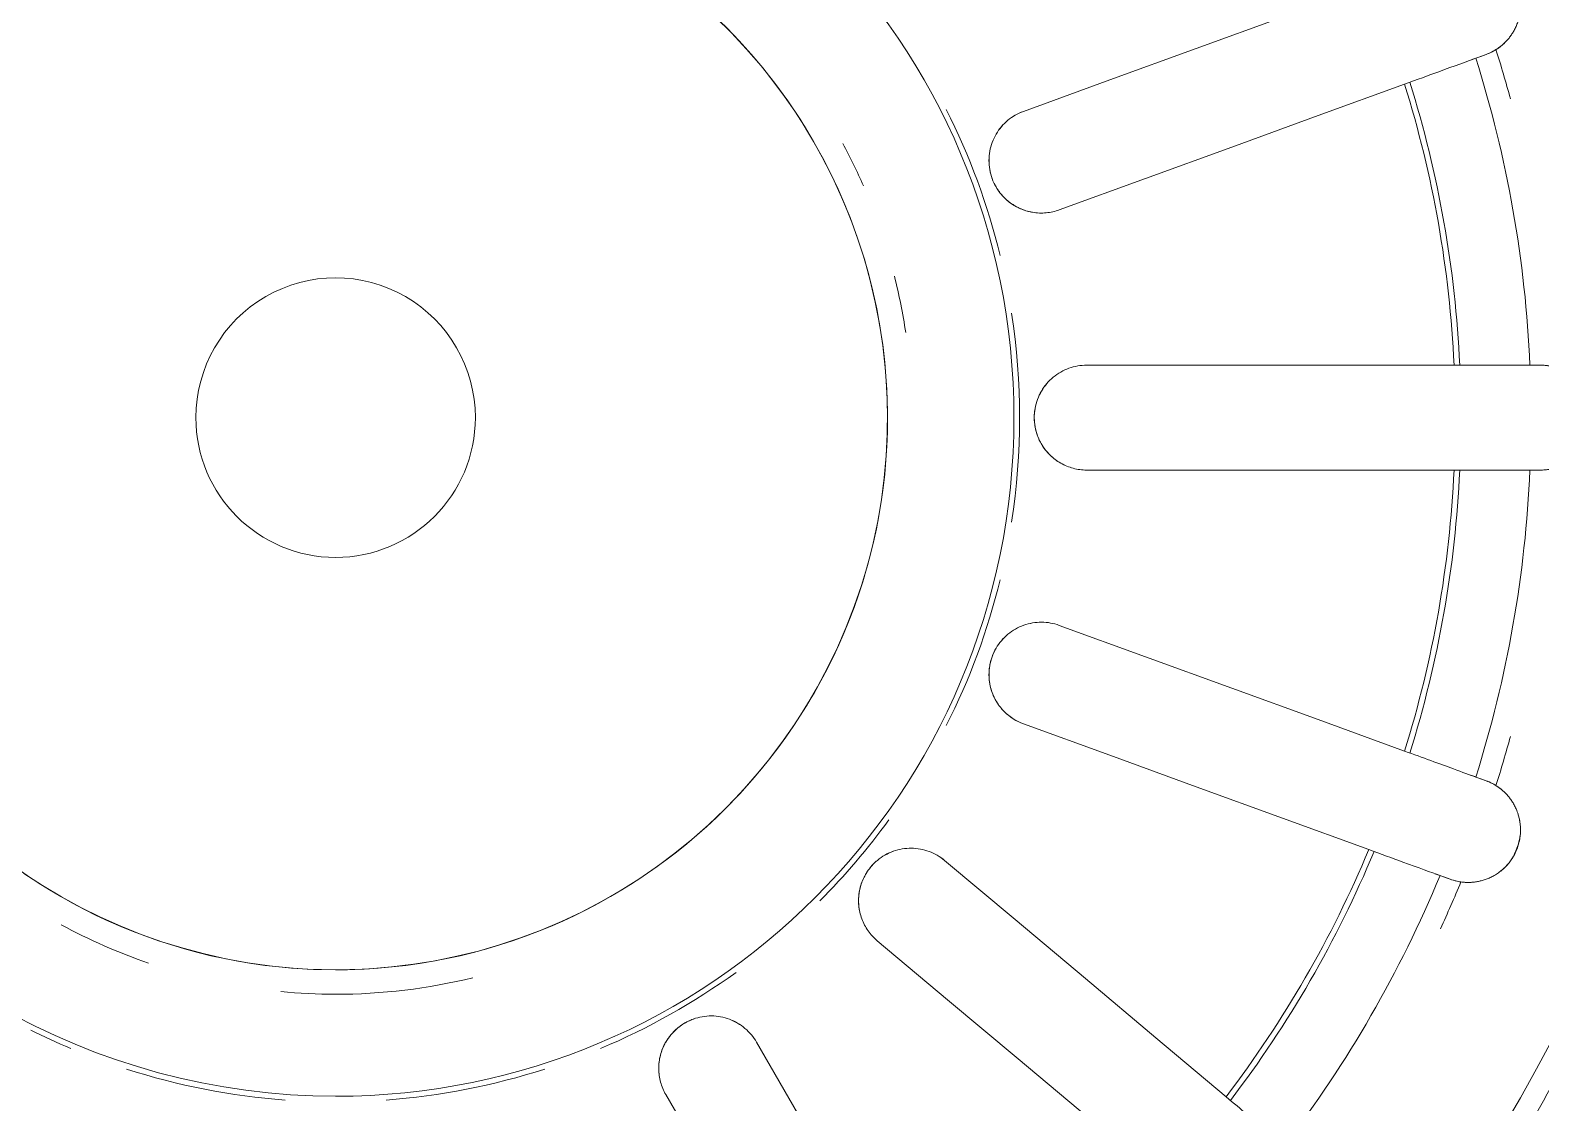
# Model space of a CAD drawing. Header units: millimetres. Extents: x -11245 to 8231, y -22520 to -3800.
# Drawn here: x -7545.36 to -7502.12, y -15425.33 to -15394.64 of the extents above; entities that cross this region are included whole.
import ezdxf

# ---------------------------------------------------------------- set-up
doc = ezdxf.new("R2010")
doc.units = ezdxf.units.MM
for name, color, linetype, lineweight in [('A-DETL-THIN', 151, 'Continuous', 9), ('A-GENM', 13, 'Continuous', 9), ('G-IMPT', 8, 'Continuous', 9)]:
    doc.layers.add(name, color=color, linetype=linetype, lineweight=lineweight)

# ---------------------------------------------------------------- blocks, each defined once
blk = doc.blocks.new('CRT_MGN_COZ_Fogão a lenha completo - CRT_MGN_COZ_Fogão a lenha completo-5005769-PONTOS ELÉTRICOS TÉRREO')
at = {"layer": 'G-IMPT', "flags": 128}
for points in [[(2468.125, -58), (2468.138, -57.368), (2468.176, -56.737), (2468.239, -56.109), (2468.327, -55.483), (2468.44, -54.861), (2468.578, -54.244), (2468.74, -53.634), (2468.927, -53.03), (2469.138, -52.434), (2469.372, -51.847), (2469.63, -51.27), (2469.91, -50.704), (2470.213, -50.149), (2470.538, -49.607), (2470.885, -49.079)], [(2495.377, -68.885), (2494.933, -69.334), (2494.471, -69.765), (2493.992, -70.178), (2493.497, -70.571), (2492.987, -70.943), (2492.462, -71.295), (2491.923, -71.626), (2491.372, -71.935), (2490.809, -72.222), (2490.235, -72.485), (2489.65, -72.726), (2489.057, -72.943), (2488.455, -73.137), (2487.846, -73.306), (2487.231, -73.45), (2486.61, -73.57), (2485.986, -73.665), (2485.358, -73.735), (2484.727, -73.78), (2484.096, -73.799), (2483.464, -73.793), (2482.832, -73.762), (2482.203, -73.706), (2481.576, -73.624), (2480.953, -73.518), (2480.335, -73.387), (2479.723, -73.231), (2479.117, -73.051), (2478.519, -72.846), (2477.93, -72.618), (2477.35, -72.367), (2476.781, -72.092), (2476.223, -71.796), (2475.677, -71.476), (2475.145, -71.136), (2474.627, -70.774), (2474.123, -70.392), (2473.636, -69.99), (2473.164, -69.569), (2472.71, -69.13), (2472.274, -68.672), (2471.857, -68.198), (2471.459, -67.707), (2471.08, -67.201), (2470.723, -66.68), (2470.386, -66.145), (2470.071, -65.597), (2469.779, -65.037), (2469.508, -64.466), (2469.261, -63.884), (2469.038, -63.293), (2468.838, -62.693), (2468.663, -62.086), (2468.511, -61.473), (2468.385, -60.853), (2468.283, -60.23), (2468.206, -59.602), (2468.155, -58.973), (2468.129, -58.341), (2468.125, -58)], [(2455.445, -72.711), (2457.723, -71.396), (2460, -70.081), (2462.278, -68.766), (2464.555, -67.451)], [(2466.055, -70.049), (2463.778, -71.364), (2461.5, -72.679), (2459.223, -73.994), (2456.945, -75.309)], [(2462.194, -81.564), (2463.885, -79.55), (2465.575, -77.535), (2467.266, -75.52), (2468.956, -73.506)], [(2471.254, -75.434), (2469.564, -77.449), (2467.873, -79.463), (2466.183, -81.478), (2464.492, -83.492)], [(2471.564, -87.575), (2472.464, -85.104), (2473.363, -82.633), (2474.263, -80.162), (2475.162, -77.69)], [(2492.688, -77.69), (2493.587, -80.162), (2494.487, -82.633), (2495.386, -85.104), (2496.286, -87.575)], [(2477.981, -78.716), (2477.082, -81.188), (2476.182, -83.659), (2475.283, -86.13), (2474.383, -88.601)], [(2493.467, -88.601), (2492.567, -86.13), (2491.668, -83.659), (2490.768, -81.188), (2489.869, -78.716)], [(2482.425, -90.019), (2482.425, -87.39), (2482.425, -84.76), (2482.425, -82.13), (2482.425, -79.5)], [(2485.425, -79.5), (2485.425, -82.13), (2485.425, -84.76), (2485.425, -87.39), (2485.425, -90.019)], [(2470.716, -89.906), (2470.769, -89.761), (2470.822, -89.616)], [(2473.641, -90.642), (2473.588, -90.787), (2473.535, -90.932)], [(2494.315, -90.932), (2494.262, -90.787), (2494.209, -90.642)], [(2482.425, -92.5), (2482.425, -92.345), (2482.425, -92.191)], [(2485.425, -92.191), (2485.425, -92.345), (2485.425, -92.5)]]:
    blk.add_lwpolyline(points, dxfattribs=at)
at = {"layer": 'G-IMPT'}
for centre, radius, start, end in [((2481.925, -58), 58.454, 90, 270), ((2481.925, -58), 57.5, 90, 270), ((2483.925, -58), 57.5, 63.74859, 180), ((2483.925, -58), 56.5, 0, 180), ((2483.925, -58), 42, 0, 180), ((2483.925, -58), 41.108, 360, 180), ((2483.925, -58), 41, 90, 180), ((2483.925, -58), 41, 90, 270), ((2483.925, -58), 41, 270, 90), ((2483.925, -58), 41, 360, 90), ((2483.925, -58), 40.608, 360, 180), ((2483.925, -58), 39.099, 0, 180), ((2483.925, -58), 19.418, 360, 180), ((2483.925, -58), 15.8, 90, 270), ((2483.925, -58), 15.8, 270, 90), ((2483.925, -58), 19.579, 153.5227, 157.2117), ((2483.925, -58), 16.5, 151.5789, 161.0526), ((2483.925, -58), 19.579, 162.1835, 175.7648), ((2483.925, -58), 4, 90, 270), ((2483.925, -58), 4, 270, 90), ((2483.925, -58), 16.5, 174.5429, 180), ((2483.925, -58), 57.5, 180, 296.25141), ((2483.925, -58), 56.5, 180, 0), ((2483.925, -58), 42, 180, 270), ((2483.925, -58), 41.108, 180, 360), ((2483.925, -58), 41, 180, 270), ((2483.925, -58), 40.608, 180, 0), ((2483.925, -58), 39.099, 180, 360), ((2483.925, -58), 19.418, 180, 0), ((2483.925, -58), 16.5, 180, 193.7824), ((2483.925, -58), 41, 270, 0), ((2483.925, -58), 42, 270, 0), ((2483.925, -58), 19.579, 184.2352, 197.8165), ((2483.925, -58), 19.579, 202.7883, 215.8359), ((2483.925, -58), 19.579, 225.0832, 233.9837), ((2483.925, -58), 16.5, 293.6842, 298.3897), ((2481.925, -58), 58.454, 270, 344.11765), ((2483.925, -58), 16.5, 278.4721, 284.2105), ((2483.925, -58), 19.579, 243.2443, 256.2957), ((2483.925, -58), 19.579, 283.7043, 296.7557), ((2483.925, -58), 19.579, 261.2249, 278.7751), ((2483.925, -58), 32.216, 232.6687, 247.3313), ((2483.925, -58), 32.054, 232.6822, 247.3178), ((2483.925, -58), 34.223, 232.5121, 247.4879), ((2483.925, -58), 32.054, 252.6822, 267.3178), ((2483.925, -58), 32.054, 272.6822, 287.3178), ((2483.925, -58), 32.216, 252.6687, 267.3313), ((2483.925, -58), 32.216, 272.6687, 287.3313), ((2483.925, -58), 34.845, 245.1811, 247.5874), ((2483.925, -58), 34.223, 252.5121, 267.4879), ((2483.925, -58), 34.223, 272.5121, 287.4879), ((2483.925, -58), 34.845, 252.4126, 254.8187), ((2483.925, -58), 34.845, 285.1811, 287.5874), ((2483.925, -58), 39.72, 237.8571, 243.1615)]:
    blk.add_arc(centre, radius, start, end, dxfattribs=at)
for points, knots in [([(2464.555, -67.451), (2464.667, -67.386), (2464.848, -67.311), (2465.102, -67.26), (2465.296, -67.246), (2465.491, -67.257), (2465.749, -67.306), (2466.096, -67.447), (2466.476, -67.762), (2466.746, -68.229), (2466.822, -68.672), (2466.788, -69.022), (2466.719, -69.275), (2466.607, -69.511), (2466.406, -69.795), (2466.204, -69.963), (2466.055, -70.049)], [-1, -1, -1, -1, -0.916667, -0.875, -0.833333, -0.791667, -0.75, -0.666667, -0.555556, -0.444444, -0.333333, -0.277778, -0.222222, -0.166667, -0.111111, 0, 0, 0, 0]), ([(2465.166, -67.257), (2465.274, -67.247), (2465.441, -67.249), (2465.651, -67.288), (2465.81, -67.335), (2465.963, -67.399), (2466.104, -67.477), (2466.24, -67.574), (2466.366, -67.686), (2466.475, -67.806), (2466.571, -67.941), (2466.654, -68.089), (2466.732, -68.269), (2466.79, -68.495), (2466.814, -68.76), (2466.787, -69.022), (2466.696, -69.361), (2466.56, -69.588), (2466.45, -69.719)], [-0.8611111, -0.8611111, -0.8611111, -0.8611111, -0.7916667, -0.7569444, -0.7222222, -0.6875, -0.6527778, -0.6180556, -0.5833333, -0.5486111, -0.5138889, -0.4791667, -0.4444444, -0.3888889, -0.3333333, -0.2777778, -0.2222222, -0.1111111, -0.1111111, -0.1111111, -0.1111111]), ([(2468.956, -73.506), (2469.039, -73.407), (2469.183, -73.275), (2469.404, -73.139), (2469.582, -73.06), (2469.769, -73.004), (2470.028, -72.962), (2470.403, -72.975), (2470.867, -73.141), (2471.281, -73.488), (2471.503, -73.878), (2471.592, -74.218), (2471.613, -74.48), (2471.588, -74.74), (2471.497, -75.075), (2471.365, -75.302), (2471.254, -75.434)], [-1, -1, -1, -1, -0.916667, -0.875, -0.833333, -0.791667, -0.75, -0.666667, -0.555556, -0.444444, -0.333333, -0.277778, -0.222222, -0.166667, -0.111111, 0, 0, 0, 0]), ([(2469.772, -73.007), (2469.824, -72.995), (2469.929, -72.978), (2470.095, -72.968), (2470.261, -72.975), (2470.42, -73), (2470.581, -73.045), (2470.738, -73.107), (2470.881, -73.183), (2471.018, -73.277), (2471.147, -73.387), (2471.281, -73.53), (2471.413, -73.723), (2471.488, -73.883), (2471.518, -73.966)], [-0.7916667, -0.7916667, -0.7916667, -0.7916667, -0.7569444, -0.7222222, -0.6875, -0.6527778, -0.6180556, -0.5833333, -0.5486111, -0.5138889, -0.4791667, -0.4444444, -0.3888889, -0.3333333, -0.3333333, -0.3333333, -0.3333333]), ([(2475.162, -77.69), (2475.206, -77.569), (2475.296, -77.396), (2475.458, -77.192), (2475.598, -77.057), (2475.754, -76.94), (2475.983, -76.813), (2476.34, -76.697), (2476.833, -76.694), (2477.341, -76.879), (2477.683, -77.169), (2477.882, -77.459), (2477.992, -77.697), (2478.058, -77.95), (2478.086, -78.296), (2478.04, -78.555), (2477.981, -78.716)], [-1, -1, -1, -1, -0.916667, -0.875, -0.833333, -0.791667, -0.75, -0.666667, -0.555556, -0.444444, -0.333333, -0.277778, -0.222222, -0.166667, -0.111111, 0, 0, 0, 0]), ([(2475.162, -77.69), (2475.239, -77.48), (2475.41, -77.214), (2475.711, -76.966), (2475.896, -76.861), (2476.048, -76.795), (2476.207, -76.745), (2476.365, -76.715), (2476.531, -76.702), (2476.7, -76.706), (2476.861, -76.728), (2477.021, -76.77), (2477.18, -76.83), (2477.356, -76.918), (2477.545, -77.054), (2477.733, -77.241), (2477.881, -77.459), (2478.029, -77.777), (2478.072, -78.039), (2478.072, -78.21)], [-1, -1, -1, -1, -0.8611111, -0.7916667, -0.7569444, -0.7222222, -0.6875, -0.6527778, -0.6180556, -0.5833333, -0.5486111, -0.5138889, -0.4791667, -0.4444444, -0.3888889, -0.3333333, -0.2777778, -0.2222222, -0.1111111, -0.1111111, -0.1111111, -0.1111111]), ([(2489.869, -78.716), (2489.825, -78.595), (2489.782, -78.405), (2489.775, -78.145), (2489.796, -77.951), (2489.841, -77.761), (2489.934, -77.516), (2490.133, -77.198), (2490.509, -76.879), (2491.016, -76.694), (2491.465, -76.697), (2491.804, -76.79), (2492.041, -76.903), (2492.254, -77.054), (2492.499, -77.301), (2492.629, -77.529), (2492.688, -77.69)], [-1, -1, -1, -1, -0.916667, -0.875, -0.833333, -0.791667, -0.75, -0.666667, -0.555556, -0.444444, -0.333333, -0.277778, -0.222222, -0.166667, -0.111111, 0, 0, 0, 0]), ([(2489.784, -78.081), (2489.793, -77.973), (2489.824, -77.809), (2489.898, -77.609), (2489.973, -77.461), (2490.062, -77.321), (2490.163, -77.196), (2490.282, -77.079), (2490.414, -76.974), (2490.552, -76.888), (2490.702, -76.816), (2490.862, -76.76), (2491.053, -76.715), (2491.286, -76.697), (2491.55, -76.72), (2491.803, -76.792), (2492.121, -76.94), (2492.456, -77.228), (2492.627, -77.522), (2492.688, -77.69)], [-0.8611111, -0.8611111, -0.8611111, -0.8611111, -0.7916667, -0.7569444, -0.7222222, -0.6875, -0.6527778, -0.6180556, -0.5833333, -0.5486111, -0.5138889, -0.4791667, -0.4444444, -0.3888889, -0.3333333, -0.2777778, -0.2222222, -0.1111111, 0, 0, 0, 0]), ([(2482.425, -79.5), (2482.425, -79.371), (2482.45, -79.177), (2482.533, -78.931), (2482.618, -78.756), (2482.725, -78.593), (2482.896, -78.395), (2483.192, -78.164), (2483.655, -77.992), (2484.195, -77.992), (2484.616, -78.148), (2484.902, -78.352), (2485.086, -78.539), (2485.235, -78.754), (2485.38, -79.069), (2485.425, -79.328), (2485.425, -79.5)], [-1, -1, -1, -1, -0.916667, -0.875, -0.833333, -0.791667, -0.75, -0.666667, -0.555556, -0.444444, -0.333333, -0.277778, -0.222222, -0.166667, -0.111111, 0, 0, 0, 0]), ([(2482.562, -78.874), (2482.608, -78.776), (2482.693, -78.632), (2482.831, -78.47), (2482.952, -78.356), (2483.084, -78.255), (2483.221, -78.172), (2483.373, -78.103), (2483.534, -78.049), (2483.692, -78.015), (2483.857, -77.999), (2484.027, -78.001), (2484.222, -78.024), (2484.447, -78.087), (2484.688, -78.199), (2484.901, -78.353), (2485.149, -78.601), (2485.279, -78.832), (2485.337, -78.993)], [-0.8611111, -0.8611111, -0.8611111, -0.8611111, -0.7916667, -0.7569444, -0.7222222, -0.6875, -0.6527778, -0.6180556, -0.5833333, -0.5486111, -0.5138889, -0.4791667, -0.4444444, -0.3888889, -0.3333333, -0.2777778, -0.2222222, -0.1111111, -0.1111111, -0.1111111, -0.1111111]), ([(2464.492, -83.492), (2464.134, -83.919), (2463.583, -84.576), (2463.21, -85.02), (2463.097, -85.156)], [-1, -1, -1, -1, -0.4, 0, 0, 0, 0]), ([(2470.822, -89.616), (2470.912, -89.367), (2471.136, -88.75), (2471.437, -87.925), (2471.564, -87.575)], [-1, -1, -1, -1, -0.4, 0, 0, 0, 0]), ([(2474.383, -88.601), (2474.193, -89.125), (2473.9, -89.931), (2473.701, -90.476), (2473.641, -90.642)], [-1, -1, -1, -1, -0.4, 0, 0, 0, 0]), ([(2494.209, -90.642), (2494.119, -90.393), (2493.894, -89.777), (2493.594, -88.951), (2493.467, -88.601)], [-1, -1, -1, -1, -0.4, 0, 0, 0, 0]), ([(2473.535, -90.932), (2473.513, -90.992), (2473.461, -91.111), (2473.374, -91.256), (2473.291, -91.365), (2473.224, -91.443), (2473.149, -91.518), (2473.065, -91.591), (2472.973, -91.659), (2472.875, -91.72), (2472.757, -91.782), (2472.631, -91.834), (2472.491, -91.876), (2472.353, -91.905), (2472.189, -91.921), (2472.016, -91.919), (2471.82, -91.893), (2471.612, -91.834), (2471.414, -91.746), (2471.247, -91.64), (2471.113, -91.53), (2470.997, -91.412), (2470.901, -91.291), (2470.823, -91.168), (2470.761, -91.048), (2470.715, -90.934), (2470.679, -90.824), (2470.653, -90.713), (2470.635, -90.603), (2470.626, -90.497), (2470.624, -90.394), (2470.631, -90.257), (2470.657, -90.091), (2470.694, -89.966), (2470.716, -89.906)], [-1, -1, -1, -1, -0.944444, -0.888889, -0.861111, -0.833333, -0.805556, -0.777778, -0.75, -0.722222, -0.694444, -0.659722, -0.638889, -0.611111, -0.583333, -0.555556, -0.527778, -0.5, -0.472222, -0.444444, -0.416667, -0.388889, -0.361111, -0.333333, -0.305556, -0.277778, -0.25, -0.222222, -0.194444, -0.166667, -0.138889, -0.111111, -0.055556, 0, 0, 0, 0]), ([(2497.134, -89.906), (2497.156, -89.966), (2497.193, -90.091), (2497.219, -90.258), (2497.226, -90.394), (2497.224, -90.497), (2497.215, -90.603), (2497.197, -90.713), (2497.171, -90.824), (2497.135, -90.934), (2497.085, -91.057), (2497.021, -91.178), (2496.941, -91.3), (2496.854, -91.411), (2496.739, -91.529), (2496.605, -91.639), (2496.438, -91.744), (2496.241, -91.834), (2496.032, -91.892), (2495.837, -91.919), (2495.663, -91.921), (2495.498, -91.905), (2495.347, -91.874), (2495.208, -91.83), (2495.084, -91.778), (2494.975, -91.721), (2494.877, -91.659), (2494.785, -91.591), (2494.701, -91.518), (2494.626, -91.443), (2494.559, -91.365), (2494.476, -91.256), (2494.389, -91.111), (2494.337, -90.992), (2494.315, -90.932)], [-1, -1, -1, -1, -0.944444, -0.888889, -0.861111, -0.833333, -0.805556, -0.777778, -0.75, -0.722222, -0.694444, -0.659722, -0.638889, -0.611111, -0.583333, -0.555556, -0.527778, -0.5, -0.472222, -0.444444, -0.416667, -0.388889, -0.361111, -0.333333, -0.305556, -0.277778, -0.25, -0.222222, -0.194444, -0.166667, -0.138889, -0.111111, -0.055556, 0, 0, 0, 0]), ([(2482.425, -92.191), (2482.425, -91.926), (2482.425, -91.27), (2482.425, -90.391), (2482.425, -90.019)], [-1, -1, -1, -1, -0.4, 0, 0, 0, 0]), ([(2485.425, -90.019), (2485.425, -90.577), (2485.425, -91.434), (2485.425, -92.014), (2485.425, -92.191)], [-1, -1, -1, -1, -0.4, 0, 0, 0, 0]), ([(2485.425, -92.5), (2485.425, -92.564), (2485.417, -92.693), (2485.384, -92.859), (2485.344, -92.989), (2485.307, -93.086), (2485.263, -93.182), (2485.208, -93.279), (2485.145, -93.375), (2485.074, -93.466), (2484.985, -93.565), (2484.884, -93.656), (2484.767, -93.744), (2484.647, -93.818), (2484.499, -93.889), (2484.335, -93.947), (2484.142, -93.989), (2483.926, -94.005), (2483.71, -93.989), (2483.518, -93.947), (2483.353, -93.89), (2483.204, -93.819), (2483.073, -93.738), (2482.957, -93.649), (2482.858, -93.557), (2482.776, -93.466), (2482.705, -93.375), (2482.642, -93.279), (2482.587, -93.182), (2482.543, -93.086), (2482.506, -92.989), (2482.466, -92.859), (2482.433, -92.693), (2482.425, -92.564), (2482.425, -92.5)], [-1, -1, -1, -1, -0.944444, -0.888889, -0.861111, -0.833333, -0.805556, -0.777778, -0.75, -0.722222, -0.694444, -0.659722, -0.638889, -0.611111, -0.583333, -0.555556, -0.527778, -0.5, -0.472222, -0.444444, -0.416667, -0.388889, -0.361111, -0.333333, -0.305556, -0.277778, -0.25, -0.222222, -0.194444, -0.166667, -0.138889, -0.111111, -0.055556, 0, 0, 0, 0])]:
    blk.add_open_spline(points, degree=3, knots=knots, dxfattribs=at)
for points in [[(2471.512, -74.989), (2471.454, -75.15), (2471.369, -75.297), (2471.254, -75.434)], [(2470.876, -89.466), (2470.818, -89.626), (2470.764, -89.774), (2470.716, -89.906)], [(2470.716, -89.906), (2470.696, -89.961), (2470.664, -90.068), (2470.646, -90.166), (2470.64, -90.213)], [(2470.631, -90.55), (2470.626, -90.492), (2470.621, -90.377), (2470.631, -90.267), (2470.64, -90.213)], [(2473.535, -90.932), (2473.583, -90.8), (2473.637, -90.652), (2473.695, -90.492)], [(2494.155, -90.492), (2494.213, -90.652), (2494.267, -90.8), (2494.315, -90.932)], [(2473.396, -91.216), (2473.368, -91.263), (2473.304, -91.354), (2473.227, -91.439), (2473.186, -91.48)], [(2473.396, -91.216), (2473.421, -91.176), (2473.47, -91.089), (2473.515, -90.987), (2473.535, -90.932)], [(2494.315, -90.932), (2494.335, -90.987), (2494.38, -91.089), (2494.429, -91.176), (2494.454, -91.216)], [(2494.664, -91.48), (2494.623, -91.439), (2494.545, -91.354), (2494.482, -91.263), (2494.454, -91.216)], [(2472.495, -91.873), (2472.455, -91.882), (2472.371, -91.898), (2472.235, -91.918), (2472.09, -91.924), (2471.944, -91.912), (2471.785, -91.876), (2471.614, -91.821), (2471.448, -91.753), (2471.303, -91.678), (2471.184, -91.594), (2471.077, -91.496), (2470.985, -91.393), (2470.932, -91.327), (2470.907, -91.295)], [(2482.425, -92.031), (2482.425, -92.202), (2482.425, -92.359), (2482.425, -92.5)], [(2485.425, -92.5), (2485.425, -92.359), (2485.425, -92.202), (2485.425, -92.031)], [(2482.425, -92.5), (2482.425, -92.558), (2482.432, -92.669), (2482.448, -92.768), (2482.458, -92.814)], [(2485.392, -92.814), (2485.402, -92.768), (2485.418, -92.669), (2485.425, -92.558), (2485.425, -92.5)]]:
    blk.add_open_spline(points, degree=3, dxfattribs=at)
blk = doc.blocks.new('CRT_MGN_COZ_Fogão a lenha completo - CRT_MGN_COZ_Fogão a lenha completo-V30-PONTOS ELÉTRICOS TÉRREO')
at = {"layer": 'G-IMPT', "flags": 128}
for points in [[(2468.125, -58), (2468.138, -57.368), (2468.176, -56.737), (2468.239, -56.109), (2468.327, -55.483), (2468.44, -54.861), (2468.578, -54.244), (2468.74, -53.634), (2468.927, -53.03), (2469.138, -52.434), (2469.372, -51.847), (2469.63, -51.27), (2469.91, -50.704), (2470.213, -50.149), (2470.538, -49.607), (2470.885, -49.079)], [(2495.377, -68.885), (2494.933, -69.334), (2494.471, -69.765), (2493.992, -70.178), (2493.497, -70.571), (2492.987, -70.943), (2492.462, -71.295), (2491.923, -71.626), (2491.372, -71.935), (2490.809, -72.222), (2490.235, -72.485), (2489.65, -72.726), (2489.057, -72.943), (2488.455, -73.137), (2487.846, -73.306), (2487.231, -73.45), (2486.61, -73.57), (2485.986, -73.665), (2485.358, -73.735), (2484.727, -73.78), (2484.096, -73.799), (2483.464, -73.793), (2482.832, -73.762), (2482.203, -73.706), (2481.576, -73.624), (2480.953, -73.518), (2480.335, -73.387), (2479.723, -73.231), (2479.117, -73.051), (2478.519, -72.846), (2477.93, -72.618), (2477.35, -72.367), (2476.781, -72.092), (2476.223, -71.796), (2475.677, -71.476), (2475.145, -71.136), (2474.627, -70.774), (2474.123, -70.392), (2473.636, -69.99), (2473.164, -69.569), (2472.71, -69.13), (2472.274, -68.672), (2471.857, -68.198), (2471.459, -67.707), (2471.08, -67.201), (2470.723, -66.68), (2470.386, -66.145), (2470.071, -65.597), (2469.779, -65.037), (2469.508, -64.466), (2469.261, -63.884), (2469.038, -63.293), (2468.838, -62.693), (2468.663, -62.086), (2468.511, -61.473), (2468.385, -60.853), (2468.283, -60.23), (2468.206, -59.602), (2468.155, -58.973), (2468.129, -58.341), (2468.125, -58)], [(2455.445, -72.711), (2457.723, -71.396), (2460, -70.081), (2462.278, -68.766), (2464.555, -67.451)], [(2466.055, -70.049), (2463.778, -71.364), (2461.5, -72.679), (2459.223, -73.994), (2456.945, -75.309)], [(2462.194, -81.564), (2463.885, -79.55), (2465.575, -77.535), (2467.266, -75.52), (2468.956, -73.506)], [(2471.254, -75.434), (2469.564, -77.449), (2467.873, -79.463), (2466.183, -81.478), (2464.492, -83.492)], [(2471.564, -87.575), (2472.464, -85.104), (2473.363, -82.633), (2474.263, -80.162), (2475.162, -77.69)], [(2492.688, -77.69), (2493.587, -80.162), (2494.487, -82.633), (2495.386, -85.104), (2496.286, -87.575)], [(2477.981, -78.716), (2477.082, -81.188), (2476.182, -83.659), (2475.283, -86.13), (2474.383, -88.601)], [(2493.467, -88.601), (2492.567, -86.13), (2491.668, -83.659), (2490.768, -81.188), (2489.869, -78.716)], [(2482.425, -90.019), (2482.425, -87.39), (2482.425, -84.76), (2482.425, -82.13), (2482.425, -79.5)], [(2485.425, -79.5), (2485.425, -82.13), (2485.425, -84.76), (2485.425, -87.39), (2485.425, -90.019)], [(2470.716, -89.906), (2470.769, -89.761), (2470.822, -89.616)], [(2473.641, -90.642), (2473.588, -90.787), (2473.535, -90.932)], [(2494.315, -90.932), (2494.262, -90.787), (2494.209, -90.642)], [(2482.425, -92.5), (2482.425, -92.345), (2482.425, -92.191)], [(2485.425, -92.191), (2485.425, -92.345), (2485.425, -92.5)]]:
    blk.add_lwpolyline(points, dxfattribs=at)
at = {"layer": 'G-IMPT'}
for centre, radius, start, end in [((2481.925, -58), 58.454, 90, 270), ((2481.925, -58), 57.5, 90, 270), ((2483.925, -58), 57.5, 63.74859, 180), ((2483.925, -58), 56.5, 0, 180), ((2483.925, -58), 42, 0, 180), ((2483.925, -58), 41.108, 360, 180), ((2483.925, -58), 41, 90, 180), ((2483.925, -58), 41, 90, 270), ((2483.925, -58), 41, 270, 90), ((2483.925, -58), 41, 360, 90), ((2483.925, -58), 40.608, 360, 180), ((2483.925, -58), 39.099, 0, 180), ((2483.925, -58), 19.418, 360, 180), ((2483.925, -58), 15.8, 90, 270), ((2483.925, -58), 15.8, 270, 90), ((2483.925, -58), 19.579, 153.5227, 157.2117), ((2483.925, -58), 16.5, 151.5789, 161.0526), ((2483.925, -58), 19.579, 162.1835, 175.7648), ((2483.925, -58), 4, 90, 270), ((2483.925, -58), 4, 270, 90), ((2483.925, -58), 16.5, 174.5429, 180), ((2483.925, -58), 57.5, 180, 296.25141), ((2483.925, -58), 56.5, 180, 0), ((2483.925, -58), 42, 180, 270), ((2483.925, -58), 41.108, 180, 360), ((2483.925, -58), 41, 180, 270), ((2483.925, -58), 40.608, 180, 0), ((2483.925, -58), 39.099, 180, 360), ((2483.925, -58), 19.418, 180, 0), ((2483.925, -58), 16.5, 180, 193.7824), ((2483.925, -58), 41, 270, 0), ((2483.925, -58), 42, 270, 0), ((2483.925, -58), 19.579, 184.2352, 197.8165), ((2483.925, -58), 19.579, 202.7883, 215.8359), ((2483.925, -58), 19.579, 225.0832, 233.9837), ((2483.925, -58), 16.5, 293.6842, 298.3897), ((2481.925, -58), 58.454, 270, 344.11765), ((2483.925, -58), 16.5, 278.4721, 284.2105), ((2483.925, -58), 19.579, 243.2443, 256.2957), ((2483.925, -58), 19.579, 283.7043, 296.7557), ((2483.925, -58), 19.579, 261.2249, 278.7751), ((2483.925, -58), 32.216, 232.6687, 247.3313), ((2483.925, -58), 32.054, 232.6822, 247.3178), ((2483.925, -58), 34.223, 232.5121, 247.4879), ((2483.925, -58), 32.054, 252.6822, 267.3178), ((2483.925, -58), 32.054, 272.6822, 287.3178), ((2483.925, -58), 32.216, 252.6687, 267.3313), ((2483.925, -58), 32.216, 272.6687, 287.3313), ((2483.925, -58), 34.845, 245.1811, 247.5874), ((2483.925, -58), 34.223, 252.5121, 267.4879), ((2483.925, -58), 34.223, 272.5121, 287.4879), ((2483.925, -58), 34.845, 252.4126, 254.8187), ((2483.925, -58), 34.845, 285.1811, 287.5874), ((2483.925, -58), 39.72, 237.8571, 243.1615)]:
    blk.add_arc(centre, radius, start, end, dxfattribs=at)
for points, knots in [([(2464.555, -67.451), (2464.667, -67.386), (2464.848, -67.311), (2465.102, -67.26), (2465.296, -67.246), (2465.491, -67.257), (2465.749, -67.306), (2466.096, -67.447), (2466.476, -67.762), (2466.746, -68.229), (2466.822, -68.672), (2466.788, -69.022), (2466.719, -69.275), (2466.607, -69.511), (2466.406, -69.795), (2466.204, -69.963), (2466.055, -70.049)], [-1, -1, -1, -1, -0.916667, -0.875, -0.833333, -0.791667, -0.75, -0.666667, -0.555556, -0.444444, -0.333333, -0.277778, -0.222222, -0.166667, -0.111111, 0, 0, 0, 0]), ([(2465.166, -67.257), (2465.274, -67.247), (2465.441, -67.249), (2465.651, -67.288), (2465.81, -67.335), (2465.963, -67.399), (2466.104, -67.477), (2466.24, -67.574), (2466.366, -67.686), (2466.475, -67.806), (2466.571, -67.941), (2466.654, -68.089), (2466.732, -68.269), (2466.79, -68.495), (2466.814, -68.76), (2466.787, -69.022), (2466.696, -69.361), (2466.56, -69.588), (2466.45, -69.719)], [-0.8611111, -0.8611111, -0.8611111, -0.8611111, -0.7916667, -0.7569444, -0.7222222, -0.6875, -0.6527778, -0.6180556, -0.5833333, -0.5486111, -0.5138889, -0.4791667, -0.4444444, -0.3888889, -0.3333333, -0.2777778, -0.2222222, -0.1111111, -0.1111111, -0.1111111, -0.1111111]), ([(2468.956, -73.506), (2469.039, -73.407), (2469.183, -73.275), (2469.404, -73.139), (2469.582, -73.06), (2469.769, -73.004), (2470.028, -72.962), (2470.403, -72.975), (2470.867, -73.141), (2471.281, -73.488), (2471.503, -73.878), (2471.592, -74.218), (2471.613, -74.48), (2471.588, -74.74), (2471.497, -75.075), (2471.365, -75.302), (2471.254, -75.434)], [-1, -1, -1, -1, -0.916667, -0.875, -0.833333, -0.791667, -0.75, -0.666667, -0.555556, -0.444444, -0.333333, -0.277778, -0.222222, -0.166667, -0.111111, 0, 0, 0, 0]), ([(2469.772, -73.007), (2469.824, -72.995), (2469.929, -72.978), (2470.095, -72.968), (2470.261, -72.975), (2470.42, -73), (2470.581, -73.045), (2470.738, -73.107), (2470.881, -73.183), (2471.018, -73.277), (2471.147, -73.387), (2471.281, -73.53), (2471.413, -73.723), (2471.488, -73.883), (2471.518, -73.966)], [-0.7916667, -0.7916667, -0.7916667, -0.7916667, -0.7569444, -0.7222222, -0.6875, -0.6527778, -0.6180556, -0.5833333, -0.5486111, -0.5138889, -0.4791667, -0.4444444, -0.3888889, -0.3333333, -0.3333333, -0.3333333, -0.3333333]), ([(2475.162, -77.69), (2475.206, -77.569), (2475.296, -77.396), (2475.458, -77.192), (2475.598, -77.057), (2475.754, -76.94), (2475.983, -76.813), (2476.34, -76.697), (2476.833, -76.694), (2477.341, -76.879), (2477.683, -77.169), (2477.882, -77.459), (2477.992, -77.697), (2478.058, -77.95), (2478.086, -78.296), (2478.04, -78.555), (2477.981, -78.716)], [-1, -1, -1, -1, -0.916667, -0.875, -0.833333, -0.791667, -0.75, -0.666667, -0.555556, -0.444444, -0.333333, -0.277778, -0.222222, -0.166667, -0.111111, 0, 0, 0, 0]), ([(2475.162, -77.69), (2475.239, -77.48), (2475.41, -77.214), (2475.711, -76.966), (2475.896, -76.861), (2476.048, -76.795), (2476.207, -76.745), (2476.365, -76.715), (2476.531, -76.702), (2476.7, -76.706), (2476.861, -76.728), (2477.021, -76.77), (2477.18, -76.83), (2477.356, -76.918), (2477.545, -77.054), (2477.733, -77.241), (2477.881, -77.459), (2478.029, -77.777), (2478.072, -78.039), (2478.072, -78.21)], [-1, -1, -1, -1, -0.8611111, -0.7916667, -0.7569444, -0.7222222, -0.6875, -0.6527778, -0.6180556, -0.5833333, -0.5486111, -0.5138889, -0.4791667, -0.4444444, -0.3888889, -0.3333333, -0.2777778, -0.2222222, -0.1111111, -0.1111111, -0.1111111, -0.1111111]), ([(2489.869, -78.716), (2489.825, -78.595), (2489.782, -78.405), (2489.775, -78.145), (2489.796, -77.951), (2489.841, -77.761), (2489.934, -77.516), (2490.133, -77.198), (2490.509, -76.879), (2491.016, -76.694), (2491.465, -76.697), (2491.804, -76.79), (2492.041, -76.903), (2492.254, -77.054), (2492.499, -77.301), (2492.629, -77.529), (2492.688, -77.69)], [-1, -1, -1, -1, -0.916667, -0.875, -0.833333, -0.791667, -0.75, -0.666667, -0.555556, -0.444444, -0.333333, -0.277778, -0.222222, -0.166667, -0.111111, 0, 0, 0, 0]), ([(2489.784, -78.081), (2489.793, -77.973), (2489.824, -77.809), (2489.898, -77.609), (2489.973, -77.461), (2490.062, -77.321), (2490.163, -77.196), (2490.282, -77.079), (2490.414, -76.974), (2490.552, -76.888), (2490.702, -76.816), (2490.862, -76.76), (2491.053, -76.715), (2491.286, -76.697), (2491.55, -76.72), (2491.803, -76.792), (2492.121, -76.94), (2492.456, -77.228), (2492.627, -77.522), (2492.688, -77.69)], [-0.8611111, -0.8611111, -0.8611111, -0.8611111, -0.7916667, -0.7569444, -0.7222222, -0.6875, -0.6527778, -0.6180556, -0.5833333, -0.5486111, -0.5138889, -0.4791667, -0.4444444, -0.3888889, -0.3333333, -0.2777778, -0.2222222, -0.1111111, 0, 0, 0, 0]), ([(2482.425, -79.5), (2482.425, -79.371), (2482.45, -79.177), (2482.533, -78.931), (2482.618, -78.756), (2482.725, -78.593), (2482.896, -78.395), (2483.192, -78.164), (2483.655, -77.992), (2484.195, -77.992), (2484.616, -78.148), (2484.902, -78.352), (2485.086, -78.539), (2485.235, -78.754), (2485.38, -79.069), (2485.425, -79.328), (2485.425, -79.5)], [-1, -1, -1, -1, -0.916667, -0.875, -0.833333, -0.791667, -0.75, -0.666667, -0.555556, -0.444444, -0.333333, -0.277778, -0.222222, -0.166667, -0.111111, 0, 0, 0, 0]), ([(2482.562, -78.874), (2482.608, -78.776), (2482.693, -78.632), (2482.831, -78.47), (2482.952, -78.356), (2483.084, -78.255), (2483.221, -78.172), (2483.373, -78.103), (2483.534, -78.049), (2483.692, -78.015), (2483.857, -77.999), (2484.027, -78.001), (2484.222, -78.024), (2484.447, -78.087), (2484.688, -78.199), (2484.901, -78.353), (2485.149, -78.601), (2485.279, -78.832), (2485.337, -78.993)], [-0.8611111, -0.8611111, -0.8611111, -0.8611111, -0.7916667, -0.7569444, -0.7222222, -0.6875, -0.6527778, -0.6180556, -0.5833333, -0.5486111, -0.5138889, -0.4791667, -0.4444444, -0.3888889, -0.3333333, -0.2777778, -0.2222222, -0.1111111, -0.1111111, -0.1111111, -0.1111111]), ([(2464.492, -83.492), (2464.134, -83.919), (2463.583, -84.576), (2463.21, -85.02), (2463.097, -85.156)], [-1, -1, -1, -1, -0.4, 0, 0, 0, 0]), ([(2470.822, -89.616), (2470.912, -89.367), (2471.136, -88.75), (2471.437, -87.925), (2471.564, -87.575)], [-1, -1, -1, -1, -0.4, 0, 0, 0, 0]), ([(2474.383, -88.601), (2474.193, -89.125), (2473.9, -89.931), (2473.701, -90.476), (2473.641, -90.642)], [-1, -1, -1, -1, -0.4, 0, 0, 0, 0]), ([(2494.209, -90.642), (2494.119, -90.393), (2493.894, -89.777), (2493.594, -88.951), (2493.467, -88.601)], [-1, -1, -1, -1, -0.4, 0, 0, 0, 0]), ([(2473.535, -90.932), (2473.513, -90.992), (2473.461, -91.111), (2473.374, -91.256), (2473.291, -91.365), (2473.224, -91.443), (2473.149, -91.518), (2473.065, -91.591), (2472.973, -91.659), (2472.875, -91.72), (2472.757, -91.782), (2472.631, -91.834), (2472.491, -91.876), (2472.353, -91.905), (2472.189, -91.921), (2472.016, -91.919), (2471.82, -91.893), (2471.612, -91.834), (2471.414, -91.746), (2471.247, -91.64), (2471.113, -91.53), (2470.997, -91.412), (2470.901, -91.291), (2470.823, -91.168), (2470.761, -91.048), (2470.715, -90.934), (2470.679, -90.824), (2470.653, -90.713), (2470.635, -90.603), (2470.626, -90.497), (2470.624, -90.394), (2470.631, -90.257), (2470.657, -90.091), (2470.694, -89.966), (2470.716, -89.906)], [-1, -1, -1, -1, -0.944444, -0.888889, -0.861111, -0.833333, -0.805556, -0.777778, -0.75, -0.722222, -0.694444, -0.659722, -0.638889, -0.611111, -0.583333, -0.555556, -0.527778, -0.5, -0.472222, -0.444444, -0.416667, -0.388889, -0.361111, -0.333333, -0.305556, -0.277778, -0.25, -0.222222, -0.194444, -0.166667, -0.138889, -0.111111, -0.055556, 0, 0, 0, 0]), ([(2497.134, -89.906), (2497.156, -89.966), (2497.193, -90.091), (2497.219, -90.258), (2497.226, -90.394), (2497.224, -90.497), (2497.215, -90.603), (2497.197, -90.713), (2497.171, -90.824), (2497.135, -90.934), (2497.085, -91.057), (2497.021, -91.178), (2496.941, -91.3), (2496.854, -91.411), (2496.739, -91.529), (2496.605, -91.639), (2496.438, -91.744), (2496.241, -91.834), (2496.032, -91.892), (2495.837, -91.919), (2495.663, -91.921), (2495.498, -91.905), (2495.347, -91.874), (2495.208, -91.83), (2495.084, -91.778), (2494.975, -91.721), (2494.877, -91.659), (2494.785, -91.591), (2494.701, -91.518), (2494.626, -91.443), (2494.559, -91.365), (2494.476, -91.256), (2494.389, -91.111), (2494.337, -90.992), (2494.315, -90.932)], [-1, -1, -1, -1, -0.944444, -0.888889, -0.861111, -0.833333, -0.805556, -0.777778, -0.75, -0.722222, -0.694444, -0.659722, -0.638889, -0.611111, -0.583333, -0.555556, -0.527778, -0.5, -0.472222, -0.444444, -0.416667, -0.388889, -0.361111, -0.333333, -0.305556, -0.277778, -0.25, -0.222222, -0.194444, -0.166667, -0.138889, -0.111111, -0.055556, 0, 0, 0, 0]), ([(2482.425, -92.191), (2482.425, -91.926), (2482.425, -91.27), (2482.425, -90.391), (2482.425, -90.019)], [-1, -1, -1, -1, -0.4, 0, 0, 0, 0]), ([(2485.425, -90.019), (2485.425, -90.577), (2485.425, -91.434), (2485.425, -92.014), (2485.425, -92.191)], [-1, -1, -1, -1, -0.4, 0, 0, 0, 0]), ([(2485.425, -92.5), (2485.425, -92.564), (2485.417, -92.693), (2485.384, -92.859), (2485.344, -92.989), (2485.307, -93.086), (2485.263, -93.182), (2485.208, -93.279), (2485.145, -93.375), (2485.074, -93.466), (2484.985, -93.565), (2484.884, -93.656), (2484.767, -93.744), (2484.647, -93.818), (2484.499, -93.889), (2484.335, -93.947), (2484.142, -93.989), (2483.926, -94.005), (2483.71, -93.989), (2483.518, -93.947), (2483.353, -93.89), (2483.204, -93.819), (2483.073, -93.738), (2482.957, -93.649), (2482.858, -93.557), (2482.776, -93.466), (2482.705, -93.375), (2482.642, -93.279), (2482.587, -93.182), (2482.543, -93.086), (2482.506, -92.989), (2482.466, -92.859), (2482.433, -92.693), (2482.425, -92.564), (2482.425, -92.5)], [-1, -1, -1, -1, -0.944444, -0.888889, -0.861111, -0.833333, -0.805556, -0.777778, -0.75, -0.722222, -0.694444, -0.659722, -0.638889, -0.611111, -0.583333, -0.555556, -0.527778, -0.5, -0.472222, -0.444444, -0.416667, -0.388889, -0.361111, -0.333333, -0.305556, -0.277778, -0.25, -0.222222, -0.194444, -0.166667, -0.138889, -0.111111, -0.055556, 0, 0, 0, 0])]:
    blk.add_open_spline(points, degree=3, knots=knots, dxfattribs=at)
for points in [[(2471.512, -74.989), (2471.454, -75.15), (2471.369, -75.297), (2471.254, -75.434)], [(2470.876, -89.466), (2470.818, -89.626), (2470.764, -89.774), (2470.716, -89.906)], [(2470.716, -89.906), (2470.696, -89.961), (2470.664, -90.068), (2470.646, -90.166), (2470.64, -90.213)], [(2470.631, -90.55), (2470.626, -90.492), (2470.621, -90.377), (2470.631, -90.267), (2470.64, -90.213)], [(2473.535, -90.932), (2473.583, -90.8), (2473.637, -90.652), (2473.695, -90.492)], [(2494.155, -90.492), (2494.213, -90.652), (2494.267, -90.8), (2494.315, -90.932)], [(2473.396, -91.216), (2473.368, -91.263), (2473.304, -91.354), (2473.227, -91.439), (2473.186, -91.48)], [(2473.396, -91.216), (2473.421, -91.176), (2473.47, -91.089), (2473.515, -90.987), (2473.535, -90.932)], [(2494.315, -90.932), (2494.335, -90.987), (2494.38, -91.089), (2494.429, -91.176), (2494.454, -91.216)], [(2494.664, -91.48), (2494.623, -91.439), (2494.545, -91.354), (2494.482, -91.263), (2494.454, -91.216)], [(2472.495, -91.873), (2472.455, -91.882), (2472.371, -91.898), (2472.235, -91.918), (2472.09, -91.924), (2471.944, -91.912), (2471.785, -91.876), (2471.614, -91.821), (2471.448, -91.753), (2471.303, -91.678), (2471.184, -91.594), (2471.077, -91.496), (2470.985, -91.393), (2470.932, -91.327), (2470.907, -91.295)], [(2482.425, -92.031), (2482.425, -92.202), (2482.425, -92.359), (2482.425, -92.5)], [(2485.425, -92.5), (2485.425, -92.359), (2485.425, -92.202), (2485.425, -92.031)], [(2482.425, -92.5), (2482.425, -92.558), (2482.432, -92.669), (2482.448, -92.768), (2482.458, -92.814)], [(2485.392, -92.814), (2485.402, -92.768), (2485.418, -92.669), (2485.425, -92.558), (2485.425, -92.5)]]:
    blk.add_open_spline(points, degree=3, dxfattribs=at)

msp = doc.modelspace()

# ---------------------------------------------------------------- linework, layer by layer
at = {"layer": 'A-DETL-THIN'}
msp.add_arc((-5253.315, -15838.651), 3239.863, 130.202579, 229.797421, dxfattribs=at)

# ---------------------------------------------------------------- block references
at = {"layer": 'A-GENM', "color": 55, "rotation": 89.99999999999928}
for name in ['CRT_MGN_COZ_Fogão a lenha completo - CRT_MGN_COZ_Fogão a lenha completo-5005769-PONTOS ELÉTRICOS TÉRREO', 'CRT_MGN_COZ_Fogão a lenha completo - CRT_MGN_COZ_Fogão a lenha completo-V30-PONTOS ELÉTRICOS TÉRREO']:
    msp.add_blockref(name, (-7594.62, -17889.651), dxfattribs=at)

doc.saveas('drawing.dxf')
